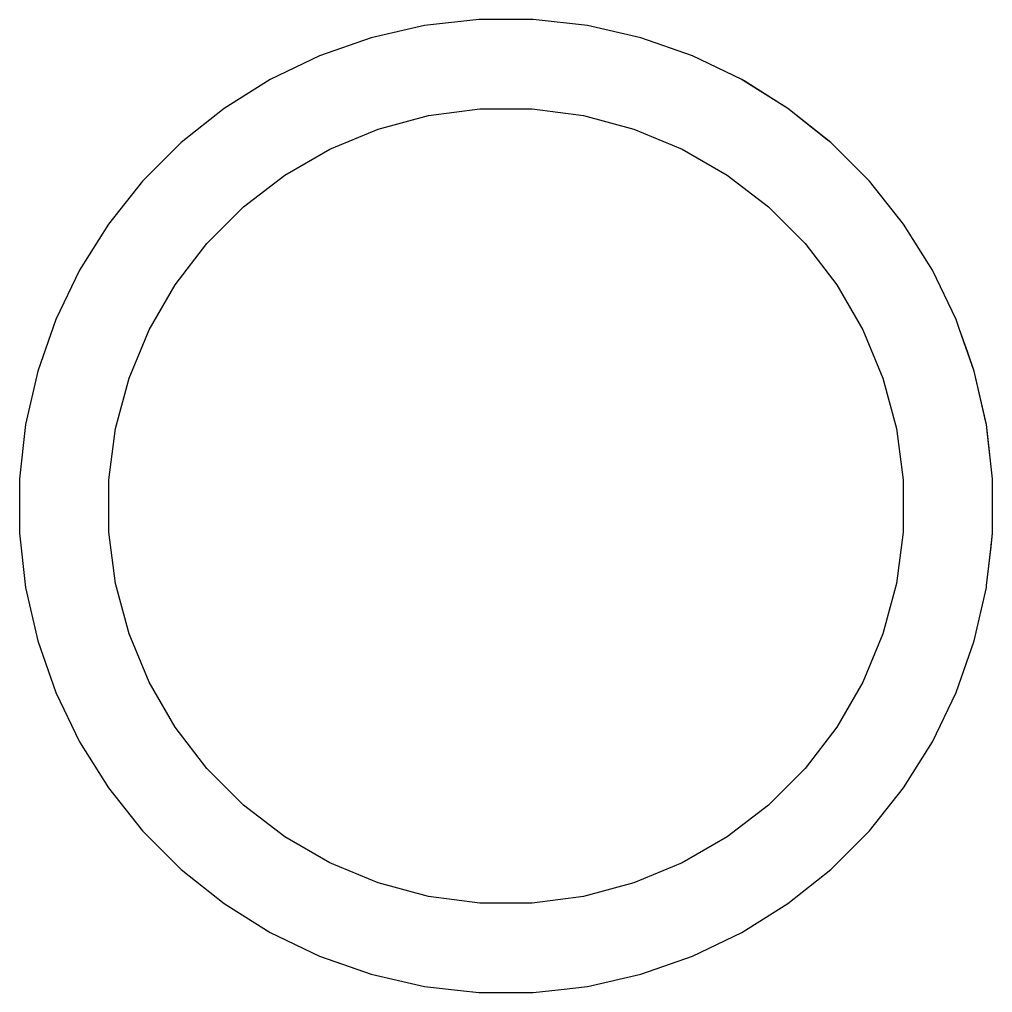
# Model space of a CAD drawing. Header units: inches. Extents: x 6.57 to 9.79, y -8.72 to -3.17.
# Drawn here: x 6.8508 to 7.0673, y -8.0409 to -7.8243 of the extents above; entities that cross this region are included whole.
import ezdxf

# ---------------------------------------------------------------- set-up
doc = ezdxf.new("R2010")
doc.units = ezdxf.units.IN
doc.header["$MEASUREMENT"] = 0
doc.layers.add('F.Cu', color=13, linetype='CONTINUOUS', true_color=0xc83434)

msp = doc.modelspace()

# ---------------------------------------------------------------- linework, layer by layer
at = {"layer": 'F.Cu', "linetype": 'CONTINUOUS'}
for p, q in [((6.95297, -7.82433), (6.94089, -7.82569)), ((6.95297, -7.82433), (6.94089, -7.82569)), ((6.95297, -7.82433), (6.94089, -7.82569)), ((6.95297, -7.82433), (6.94089, -7.82569)), ((6.96513, -7.82433), (6.95297, -7.82433)), ((6.95297, -7.82433), (6.95297, -7.82433)), ((6.96513, -7.82433), (6.95297, -7.82433)), ((6.95297, -7.82433), (6.95297, -7.82433)), ((6.96513, -7.82433), (6.95297, -7.82433)), ((6.95297, -7.82433), (6.95297, -7.82433)), ((6.96513, -7.82433), (6.95297, -7.82433)), ((6.95297, -7.82433), (6.95297, -7.82433)), ((6.97722, -7.82569), (6.96513, -7.82433)), ((6.96513, -7.82433), (6.96513, -7.82433)), ((6.97722, -7.82569), (6.96513, -7.82433)), ((6.96513, -7.82433), (6.96513, -7.82433)), ((6.97722, -7.82569), (6.96513, -7.82433)), ((6.96513, -7.82433), (6.96513, -7.82433)), ((6.97722, -7.82569), (6.96513, -7.82433)), ((6.96513, -7.82433), (6.96513, -7.82433)), ((6.94088, -7.82569), (6.92903, -7.82839)), ((6.94088, -7.82569), (6.92903, -7.82839)), ((6.94088, -7.82569), (6.92903, -7.82839)), ((6.94088, -7.82569), (6.92903, -7.82839)), ((6.94089, -7.82569), (6.94088, -7.82569)), ((6.94089, -7.82569), (6.94088, -7.82569)), ((6.94089, -7.82569), (6.94088, -7.82569)), ((6.94089, -7.82569), (6.94088, -7.82569)), ((6.98908, -7.82839), (6.97722, -7.82569)), ((6.97722, -7.82569), (6.97722, -7.82569)), ((6.98908, -7.82839), (6.97722, -7.82569)), ((6.97722, -7.82569), (6.97722, -7.82569)), ((6.98908, -7.82839), (6.97722, -7.82569)), ((6.97722, -7.82569), (6.97722, -7.82569)), ((6.98908, -7.82839), (6.97722, -7.82569)), ((6.97722, -7.82569), (6.97722, -7.82569)), ((6.92903, -7.82839), (6.91755, -7.83241)), ((6.92903, -7.82839), (6.91755, -7.83241)), ((6.92903, -7.82839), (6.91755, -7.83241)), ((6.92903, -7.82839), (6.91755, -7.83241)), ((6.92903, -7.82839), (6.92903, -7.82839)), ((6.92903, -7.82839), (6.92903, -7.82839)), ((6.92903, -7.82839), (6.92903, -7.82839)), ((6.92903, -7.82839), (6.92903, -7.82839)), ((7.00056, -7.83241), (6.98908, -7.82839)), ((6.98908, -7.82839), (6.98908, -7.82839)), ((7.00056, -7.83241), (6.98908, -7.82839)), ((6.98908, -7.82839), (6.98908, -7.82839)), ((7.00056, -7.83241), (6.98908, -7.82839)), ((6.98908, -7.82839), (6.98908, -7.82839)), ((7.00056, -7.83241), (6.98908, -7.82839)), ((6.98908, -7.82839), (6.98908, -7.82839)), ((6.91755, -7.83241), (6.90659, -7.83769)), ((6.91755, -7.83241), (6.90659, -7.83769)), ((6.91755, -7.83241), (6.90659, -7.83769)), ((6.91755, -7.83241), (6.90659, -7.83769)), ((6.91755, -7.83241), (6.91755, -7.83241)), ((6.91755, -7.83241), (6.91755, -7.83241)), ((6.91755, -7.83241), (6.91755, -7.83241)), ((6.91755, -7.83241), (6.91755, -7.83241)), ((7.01152, -7.83769), (7.00056, -7.83241)), ((7.00056, -7.83241), (7.00056, -7.83241)), ((7.01152, -7.83769), (7.00056, -7.83241)), ((7.00056, -7.83241), (7.00056, -7.83241)), ((7.01152, -7.83769), (7.00056, -7.83241)), ((7.00056, -7.83241), (7.00056, -7.83241)), ((7.01152, -7.83769), (7.00056, -7.83241)), ((7.00056, -7.83241), (7.00056, -7.83241)), ((6.90659, -7.83769), (6.89629, -7.84416)), ((6.90659, -7.83769), (6.89629, -7.84416)), ((6.90659, -7.83769), (6.89629, -7.84416)), ((6.90659, -7.83769), (6.89629, -7.84416)), ((7.01205, -7.83802), (7.01152, -7.83769)), ((7.02181, -7.84416), (7.01152, -7.83769)), ((7.01152, -7.83769), (7.01152, -7.83769)), ((7.02181, -7.84416), (7.01152, -7.83769)), ((7.01152, -7.83769), (7.01152, -7.83769)), ((7.01187, -7.83791), (7.01152, -7.83769)), ((7.02181, -7.84416), (7.01187, -7.83791)), ((7.02181, -7.84416), (7.01205, -7.83802)), ((6.89629, -7.84416), (6.88678, -7.85174)), ((6.89629, -7.84416), (6.88678, -7.85174)), ((6.89629, -7.84416), (6.88678, -7.85174)), ((6.89629, -7.84416), (6.88678, -7.85174)), ((6.94177, -7.84573), (6.95326, -7.84422)), ((6.94177, -7.84573), (6.95326, -7.84422)), ((6.94177, -7.84573), (6.95326, -7.84422)), ((6.94177, -7.84573), (6.95326, -7.84422)), ((6.95326, -7.84422), (6.96485, -7.84422)), ((6.95326, -7.84422), (6.96485, -7.84422)), ((6.95326, -7.84422), (6.96485, -7.84422)), ((6.95326, -7.84422), (6.96485, -7.84422)), ((6.96485, -7.84422), (6.97633, -7.84573)), ((6.96485, -7.84422), (6.97633, -7.84573)), ((6.96485, -7.84422), (6.97633, -7.84573)), ((6.96485, -7.84422), (6.97633, -7.84573)), ((7.0255, -7.8471), (7.02181, -7.84416)), ((7.02474, -7.84649), (7.02181, -7.84416)), ((7.03132, -7.85174), (7.02181, -7.84416)), ((7.03132, -7.85174), (7.02181, -7.84416)), ((6.93058, -7.84873), (6.94177, -7.84573)), ((6.93058, -7.84873), (6.94177, -7.84573)), ((6.93058, -7.84873), (6.94177, -7.84573)), ((6.93058, -7.84873), (6.94177, -7.84573)), ((6.97633, -7.84573), (6.98753, -7.84873)), ((6.97633, -7.84573), (6.98753, -7.84873)), ((6.97633, -7.84573), (6.98753, -7.84873)), ((6.97633, -7.84573), (6.98753, -7.84873)), ((7.03054, -7.85112), (7.02474, -7.84649)), ((7.0305, -7.85109), (7.0255, -7.8471)), ((6.91987, -7.85317), (6.93058, -7.84873)), ((6.91987, -7.85317), (6.93058, -7.84873)), ((6.91987, -7.85317), (6.93058, -7.84873)), ((6.91987, -7.85317), (6.93058, -7.84873)), ((6.98753, -7.84873), (6.99823, -7.85317)), ((6.98753, -7.84873), (6.99823, -7.85317)), ((6.98753, -7.84873), (6.99823, -7.85317)), ((6.98753, -7.84873), (6.99823, -7.85317)), ((6.88678, -7.85174), (6.87818, -7.86034)), ((6.88678, -7.85174), (6.87818, -7.86034)), ((6.88678, -7.85174), (6.87818, -7.86034)), ((6.88678, -7.85174), (6.87818, -7.86034)), ((7.03132, -7.85174), (7.0305, -7.85109)), ((7.03132, -7.85174), (7.03054, -7.85112)), ((7.03992, -7.86034), (7.03132, -7.85174)), ((7.03992, -7.86034), (7.03132, -7.85174)), ((7.03992, -7.86034), (7.03132, -7.85174)), ((7.03992, -7.86034), (7.03132, -7.85174)), ((6.90984, -7.85896), (6.91987, -7.85317)), ((6.90984, -7.85896), (6.91987, -7.85317)), ((6.90984, -7.85896), (6.91987, -7.85317)), ((6.90984, -7.85896), (6.91987, -7.85317)), ((6.99823, -7.85317), (7.00827, -7.85896)), ((6.99823, -7.85317), (7.00827, -7.85896)), ((6.99823, -7.85317), (7.00827, -7.85896)), ((6.99823, -7.85317), (7.00827, -7.85896)), ((6.90065, -7.86601), (6.90984, -7.85896)), ((6.90065, -7.86601), (6.90984, -7.85896)), ((6.90065, -7.86601), (6.90984, -7.85896)), ((6.90065, -7.86601), (6.90984, -7.85896)), ((7.00827, -7.85896), (7.01746, -7.86601)), ((7.00827, -7.85896), (7.01746, -7.86601)), ((7.00827, -7.85896), (7.01746, -7.86601)), ((7.00827, -7.85896), (7.01746, -7.86601)), ((6.87818, -7.86034), (6.8706, -7.86985)), ((6.87818, -7.86034), (6.8706, -7.86985)), ((6.87818, -7.86034), (6.8706, -7.86985)), ((6.87818, -7.86034), (6.8706, -7.86985)), ((7.04751, -7.86985), (7.03992, -7.86034)), ((7.04751, -7.86985), (7.03992, -7.86034)), ((7.04751, -7.86985), (7.03992, -7.86034)), ((7.04751, -7.86985), (7.03992, -7.86034)), ((6.89245, -7.87421), (6.90065, -7.86601)), ((6.89245, -7.87421), (6.90065, -7.86601)), ((6.89245, -7.87421), (6.90065, -7.86601)), ((6.89245, -7.87421), (6.90065, -7.86601)), ((7.01746, -7.86601), (7.02565, -7.87421)), ((7.01746, -7.86601), (7.02565, -7.87421)), ((7.01746, -7.86601), (7.02565, -7.87421)), ((7.01746, -7.86601), (7.02565, -7.87421)), ((6.8706, -7.86985), (6.86413, -7.88015)), ((6.8706, -7.86985), (6.86413, -7.88015)), ((6.8706, -7.86985), (6.86413, -7.88015)), ((6.8706, -7.86985), (6.86413, -7.88015)), ((7.05398, -7.88015), (7.04751, -7.86985)), ((7.05398, -7.88015), (7.04751, -7.86985)), ((7.05398, -7.88015), (7.04751, -7.86985)), ((7.05398, -7.88015), (7.04751, -7.86985)), ((6.8854, -7.8834), (6.89245, -7.87421)), ((6.8854, -7.8834), (6.89245, -7.87421)), ((6.8854, -7.8834), (6.89245, -7.87421)), ((6.8854, -7.8834), (6.89245, -7.87421)), ((7.02565, -7.87421), (7.03271, -7.8834)), ((7.02565, -7.87421), (7.03271, -7.8834)), ((7.02565, -7.87421), (7.03271, -7.8834)), ((7.02565, -7.87421), (7.03271, -7.8834)), ((6.86413, -7.88015), (6.85885, -7.89111)), ((6.86413, -7.88015), (6.85885, -7.89111)), ((6.86413, -7.88015), (6.85885, -7.89111)), ((6.86413, -7.88015), (6.85885, -7.89111)), ((7.05925, -7.89111), (7.05398, -7.88015)), ((7.05925, -7.89111), (7.05398, -7.88015)), ((7.05925, -7.89111), (7.05398, -7.88015)), ((7.05925, -7.89111), (7.05398, -7.88015)), ((6.8796, -7.89343), (6.8854, -7.8834)), ((6.8796, -7.89343), (6.8854, -7.8834)), ((6.8796, -7.89343), (6.8854, -7.8834)), ((6.8796, -7.89343), (6.8854, -7.8834)), ((7.03271, -7.8834), (7.0385, -7.89343)), ((7.03271, -7.8834), (7.0385, -7.89343)), ((7.03271, -7.8834), (7.0385, -7.89343)), ((7.03271, -7.8834), (7.0385, -7.89343)), ((6.85885, -7.89111), (6.85483, -7.90259)), ((6.85885, -7.89111), (6.85483, -7.90259)), ((6.85885, -7.89111), (6.85483, -7.90259)), ((6.85885, -7.89111), (6.85483, -7.90259)), ((6.85885, -7.89111), (6.85885, -7.89111)), ((6.85885, -7.89111), (6.85885, -7.89111)), ((6.85885, -7.89111), (6.85885, -7.89111)), ((6.85885, -7.89111), (6.85885, -7.89111)), ((7.06002, -7.8933), (7.05925, -7.89111)), ((7.06002, -7.8933), (7.05925, -7.89111)), ((7.06002, -7.8933), (7.05925, -7.89111)), ((7.06002, -7.8933), (7.05925, -7.89111)), ((6.87517, -7.90414), (6.8796, -7.89343)), ((6.87517, -7.90414), (6.8796, -7.89343)), ((6.87517, -7.90414), (6.8796, -7.89343)), ((6.87517, -7.90414), (6.8796, -7.89343)), ((7.0385, -7.89343), (7.04293, -7.90414)), ((7.0385, -7.89343), (7.04293, -7.90414)), ((7.0385, -7.89343), (7.04293, -7.90414)), ((7.0385, -7.89343), (7.04293, -7.90414)), ((7.06327, -7.90259), (7.06002, -7.8933)), ((7.06183, -7.89846), (7.06002, -7.8933)), ((7.06327, -7.90259), (7.06002, -7.8933)), ((7.06327, -7.90259), (7.06002, -7.8933)), ((7.06327, -7.90259), (7.06183, -7.89846)), ((6.85483, -7.90259), (6.85213, -7.91445)), ((6.85483, -7.90259), (6.85213, -7.91445)), ((6.85483, -7.90259), (6.85213, -7.91445)), ((6.85483, -7.90259), (6.85213, -7.91445)), ((6.85483, -7.90259), (6.85483, -7.90259)), ((6.85483, -7.90259), (6.85483, -7.90259)), ((6.85483, -7.90259), (6.85483, -7.90259)), ((6.85483, -7.90259), (6.85483, -7.90259)), ((7.06598, -7.91445), (7.06327, -7.90259)), ((7.06327, -7.90259), (7.06327, -7.90259)), ((7.06587, -7.91396), (7.06327, -7.90259)), ((7.06598, -7.91445), (7.06327, -7.90259)), ((7.06327, -7.90259), (7.06327, -7.90259)), ((7.06598, -7.91445), (7.06327, -7.90259)), ((7.06327, -7.90259), (7.06327, -7.90259)), ((6.87217, -7.91533), (6.87517, -7.90414)), ((6.87217, -7.91533), (6.87517, -7.90414)), ((6.87217, -7.91533), (6.87517, -7.90414)), ((6.87217, -7.91533), (6.87517, -7.90414)), ((7.04293, -7.90414), (7.04593, -7.91533)), ((7.04293, -7.90414), (7.04593, -7.91533)), ((7.04293, -7.90414), (7.04593, -7.91533)), ((7.04293, -7.90414), (7.04593, -7.91533)), ((6.85213, -7.91445), (6.85076, -7.92653)), ((6.85213, -7.91445), (6.85076, -7.92653)), ((6.85213, -7.91445), (6.85076, -7.92653)), ((6.85213, -7.91445), (6.85076, -7.92653)), ((6.85213, -7.91445), (6.85213, -7.91445)), ((6.85213, -7.91445), (6.85213, -7.91445)), ((6.85213, -7.91445), (6.85213, -7.91445)), ((6.85213, -7.91445), (6.85213, -7.91445)), ((6.87066, -7.92682), (6.87217, -7.91533)), ((6.87066, -7.92682), (6.87217, -7.91533)), ((6.87066, -7.92682), (6.87217, -7.91533)), ((6.87066, -7.92682), (6.87217, -7.91533)), ((7.04593, -7.91533), (7.04745, -7.92682)), ((7.04593, -7.91533), (7.04745, -7.92682)), ((7.04593, -7.91533), (7.04745, -7.92682)), ((7.04593, -7.91533), (7.04745, -7.92682)), ((7.06598, -7.91445), (7.06587, -7.91396)), ((7.06622, -7.91663), (7.06598, -7.91445)), ((7.06598, -7.91445), (7.06598, -7.91445)), ((7.06622, -7.91663), (7.06598, -7.91445)), ((7.06598, -7.91445), (7.06598, -7.91445)), ((7.06622, -7.91663), (7.06598, -7.91445)), ((7.06598, -7.91445), (7.06598, -7.91445)), ((7.06621, -7.91649), (7.06598, -7.91445)), ((7.06598, -7.91445), (7.06598, -7.91445)), ((7.06734, -7.92653), (7.06621, -7.91649)), ((7.06734, -7.92653), (7.06622, -7.91663)), ((7.06734, -7.92653), (7.06622, -7.91663)), ((7.06734, -7.92653), (7.06622, -7.91663)), ((6.85076, -7.92653), (6.85076, -7.93869)), ((6.85076, -7.92653), (6.85076, -7.93869)), ((6.85076, -7.92653), (6.85076, -7.93869)), ((6.85076, -7.92653), (6.85076, -7.93869)), ((7.06734, -7.93869), (7.06734, -7.92653)), ((7.06734, -7.93869), (7.06734, -7.92653)), ((7.06734, -7.93869), (7.06734, -7.92653)), ((7.06734, -7.93869), (7.06734, -7.92653)), ((6.87066, -7.93841), (6.87066, -7.92682)), ((6.87066, -7.93841), (6.87066, -7.92682)), ((6.87066, -7.93841), (6.87066, -7.92682)), ((6.87066, -7.93841), (6.87066, -7.92682)), ((7.04745, -7.92682), (7.04745, -7.93841)), ((7.04745, -7.92682), (7.04745, -7.93841)), ((7.04745, -7.92682), (7.04745, -7.93841)), ((7.04745, -7.92682), (7.04745, -7.93841)), ((6.85076, -7.93869), (6.85213, -7.95078)), ((6.85076, -7.93869), (6.85213, -7.95078)), ((6.85076, -7.93869), (6.85213, -7.95078)), ((6.85076, -7.93869), (6.85213, -7.95078)), ((6.87217, -7.94989), (6.87066, -7.93841)), ((6.87217, -7.94989), (6.87066, -7.93841)), ((6.87217, -7.94989), (6.87066, -7.93841)), ((6.87217, -7.94989), (6.87066, -7.93841)), ((7.04745, -7.93841), (7.04593, -7.94989)), ((7.04745, -7.93841), (7.04593, -7.94989)), ((7.04745, -7.93841), (7.04593, -7.94989)), ((7.04745, -7.93841), (7.04593, -7.94989)), ((7.06695, -7.94212), (7.06734, -7.93869)), ((7.067, -7.94167), (7.06734, -7.93869)), ((7.067, -7.94167), (7.06734, -7.93869)), ((7.06702, -7.94156), (7.06734, -7.93869)), ((7.06603, -7.95028), (7.06702, -7.94156)), ((7.06603, -7.95028), (7.067, -7.94167)), ((7.06603, -7.95028), (7.067, -7.94167)), ((7.06603, -7.95028), (7.06695, -7.94212)), ((6.87517, -7.96109), (6.87217, -7.94989)), ((6.87517, -7.96109), (6.87217, -7.94989)), ((6.87517, -7.96109), (6.87217, -7.94989)), ((6.87517, -7.96109), (6.87217, -7.94989)), ((7.04593, -7.94989), (7.04293, -7.96109)), ((7.04593, -7.94989), (7.04293, -7.96109)), ((7.04593, -7.94989), (7.04293, -7.96109)), ((7.04593, -7.94989), (7.04293, -7.96109)), ((7.06598, -7.95078), (7.06603, -7.95028)), ((7.06598, -7.95078), (7.06603, -7.95028)), ((7.06598, -7.95078), (7.06603, -7.95028)), ((7.06598, -7.95078), (7.06603, -7.95028)), ((6.85213, -7.95078), (6.85213, -7.95078)), ((6.85213, -7.95078), (6.85483, -7.96264)), ((6.85213, -7.95078), (6.85213, -7.95078)), ((6.85213, -7.95078), (6.85483, -7.96264)), ((6.85213, -7.95078), (6.85213, -7.95078)), ((6.85213, -7.95078), (6.85483, -7.96264)), ((6.85213, -7.95078), (6.85213, -7.95078)), ((6.85213, -7.95078), (6.85483, -7.96264)), ((7.06327, -7.96264), (7.06598, -7.95078)), ((7.06327, -7.96264), (7.06598, -7.95078)), ((7.06327, -7.96264), (7.06598, -7.95078)), ((7.06327, -7.96264), (7.06598, -7.95078)), ((6.8796, -7.97179), (6.87517, -7.96109)), ((6.8796, -7.97179), (6.87517, -7.96109)), ((6.8796, -7.97179), (6.87517, -7.96109)), ((6.8796, -7.97179), (6.87517, -7.96109)), ((7.04293, -7.96109), (7.0385, -7.97179)), ((7.04293, -7.96109), (7.0385, -7.97179)), ((7.04293, -7.96109), (7.0385, -7.97179)), ((7.04293, -7.96109), (7.0385, -7.97179)), ((6.85483, -7.96264), (6.85483, -7.96264)), ((6.85483, -7.96264), (6.85885, -7.97412)), ((6.85483, -7.96264), (6.85483, -7.96264)), ((6.85483, -7.96264), (6.85885, -7.97412)), ((6.85483, -7.96264), (6.85483, -7.96264)), ((6.85483, -7.96264), (6.85885, -7.97412)), ((6.85483, -7.96264), (6.85483, -7.96264)), ((6.85483, -7.96264), (6.85885, -7.97412)), ((7.05925, -7.97412), (7.06327, -7.96264)), ((7.05925, -7.97412), (7.06327, -7.96264)), ((7.05925, -7.97412), (7.06327, -7.96264)), ((7.05925, -7.97412), (7.06327, -7.96264)), ((6.8854, -7.98183), (6.8796, -7.97179)), ((6.8854, -7.98183), (6.8796, -7.97179)), ((6.8854, -7.98183), (6.8796, -7.97179)), ((6.8854, -7.98183), (6.8796, -7.97179)), ((7.0385, -7.97179), (7.03271, -7.98183)), ((7.0385, -7.97179), (7.03271, -7.98183)), ((7.0385, -7.97179), (7.03271, -7.98183)), ((7.0385, -7.97179), (7.03271, -7.98183)), ((6.85885, -7.97412), (6.85885, -7.97412)), ((6.85885, -7.97412), (6.86413, -7.98508)), ((6.85885, -7.97412), (6.85885, -7.97412)), ((6.85885, -7.97412), (6.86413, -7.98508)), ((6.85885, -7.97412), (6.85885, -7.97412)), ((6.85885, -7.97412), (6.86413, -7.98508)), ((6.85885, -7.97412), (6.85885, -7.97412)), ((6.85885, -7.97412), (6.86413, -7.98508)), ((7.05398, -7.98508), (7.05925, -7.97412)), ((7.05398, -7.98508), (7.05925, -7.97412)), ((7.05398, -7.98508), (7.05925, -7.97412)), ((7.05398, -7.98508), (7.05925, -7.97412)), ((6.89245, -7.99102), (6.8854, -7.98183)), ((6.89245, -7.99102), (6.8854, -7.98183)), ((6.89245, -7.99102), (6.8854, -7.98183)), ((6.89245, -7.99102), (6.8854, -7.98183)), ((7.03271, -7.98183), (7.02565, -7.99102)), ((7.03271, -7.98183), (7.02565, -7.99102)), ((7.03271, -7.98183), (7.02565, -7.99102)), ((7.03271, -7.98183), (7.02565, -7.99102)), ((6.86413, -7.98508), (6.86413, -7.98508)), ((6.86413, -7.98508), (6.8706, -7.99537)), ((6.86413, -7.98508), (6.86413, -7.98508)), ((6.86413, -7.98508), (6.8706, -7.99537)), ((6.86413, -7.98508), (6.86413, -7.98508)), ((6.86413, -7.98508), (6.8706, -7.99537)), ((6.86413, -7.98508), (6.86413, -7.98508)), ((6.86413, -7.98508), (6.8706, -7.99537)), ((7.04751, -7.99537), (7.05398, -7.98508)), ((7.04751, -7.99537), (7.05398, -7.98508)), ((7.04751, -7.99537), (7.05398, -7.98508)), ((7.04751, -7.99537), (7.05398, -7.98508)), ((6.90065, -7.99921), (6.89245, -7.99102)), ((6.90065, -7.99921), (6.89245, -7.99102)), ((6.90065, -7.99921), (6.89245, -7.99102)), ((6.90065, -7.99921), (6.89245, -7.99102)), ((7.02565, -7.99102), (7.01746, -7.99921)), ((7.02565, -7.99102), (7.01746, -7.99921)), ((7.02565, -7.99102), (7.01746, -7.99921)), ((7.02565, -7.99102), (7.01746, -7.99921)), ((6.8706, -7.99537), (6.87818, -8.00488)), ((6.8706, -7.99537), (6.87818, -8.00488)), ((6.8706, -7.99537), (6.87818, -8.00488)), ((6.8706, -7.99537), (6.87818, -8.00488)), ((7.03992, -8.00488), (7.04751, -7.99537)), ((7.03992, -8.00488), (7.04751, -7.99537)), ((7.03992, -8.00488), (7.04751, -7.99537)), ((7.03992, -8.00488), (7.04751, -7.99537)), ((6.90984, -8.00627), (6.90065, -7.99921)), ((6.90984, -8.00627), (6.90065, -7.99921)), ((6.90984, -8.00627), (6.90065, -7.99921)), ((6.90984, -8.00627), (6.90065, -7.99921)), ((7.01746, -7.99921), (7.00827, -8.00627)), ((7.01746, -7.99921), (7.00827, -8.00627)), ((7.01746, -7.99921), (7.00827, -8.00627)), ((7.01746, -7.99921), (7.00827, -8.00627)), ((6.87818, -8.00488), (6.88678, -8.01348)), ((6.87818, -8.00488), (6.88678, -8.01348)), ((6.87818, -8.00488), (6.88678, -8.01348)), ((6.87818, -8.00488), (6.88678, -8.01348)), ((6.91987, -8.01206), (6.90984, -8.00627)), ((6.91987, -8.01206), (6.90984, -8.00627)), ((6.91987, -8.01206), (6.90984, -8.00627)), ((6.91987, -8.01206), (6.90984, -8.00627)), ((7.00827, -8.00627), (6.99823, -8.01206)), ((7.00827, -8.00627), (6.99823, -8.01206)), ((7.00827, -8.00627), (6.99823, -8.01206)), ((7.00827, -8.00627), (6.99823, -8.01206)), ((7.03132, -8.01348), (7.03992, -8.00488)), ((7.03132, -8.01348), (7.03992, -8.00488)), ((7.03132, -8.01348), (7.03992, -8.00488)), ((7.03132, -8.01348), (7.03992, -8.00488)), ((6.93058, -8.01649), (6.91987, -8.01206)), ((6.93058, -8.01649), (6.91987, -8.01206)), ((6.93058, -8.01649), (6.91987, -8.01206)), ((6.93058, -8.01649), (6.91987, -8.01206)), ((6.99823, -8.01206), (6.98753, -8.01649)), ((6.99823, -8.01206), (6.98753, -8.01649)), ((6.99823, -8.01206), (6.98753, -8.01649)), ((6.99823, -8.01206), (6.98753, -8.01649)), ((6.88678, -8.01348), (6.89629, -8.02107)), ((6.88678, -8.01348), (6.89629, -8.02107)), ((6.88678, -8.01348), (6.89629, -8.02107)), ((6.88678, -8.01348), (6.89629, -8.02107)), ((7.02181, -8.02107), (7.03132, -8.01348)), ((7.02181, -8.02107), (7.03132, -8.01348)), ((7.02181, -8.02107), (7.03132, -8.01348)), ((7.02181, -8.02107), (7.03132, -8.01348)), ((6.94177, -8.01949), (6.93058, -8.01649)), ((6.94177, -8.01949), (6.93058, -8.01649)), ((6.94177, -8.01949), (6.93058, -8.01649)), ((6.94177, -8.01949), (6.93058, -8.01649)), ((6.98753, -8.01649), (6.97633, -8.01949)), ((6.98753, -8.01649), (6.97633, -8.01949)), ((6.98753, -8.01649), (6.97633, -8.01949)), ((6.98753, -8.01649), (6.97633, -8.01949)), ((6.95326, -8.02101), (6.94177, -8.01949)), ((6.95326, -8.02101), (6.94177, -8.01949)), ((6.95326, -8.02101), (6.94177, -8.01949)), ((6.95326, -8.02101), (6.94177, -8.01949)), ((6.97633, -8.01949), (6.96485, -8.02101)), ((6.97633, -8.01949), (6.96485, -8.02101)), ((6.97633, -8.01949), (6.96485, -8.02101)), ((6.97633, -8.01949), (6.96485, -8.02101)), ((6.89629, -8.02107), (6.90659, -8.02754)), ((6.89629, -8.02107), (6.90659, -8.02754)), ((6.89629, -8.02107), (6.90659, -8.02754)), ((6.89629, -8.02107), (6.90659, -8.02754)), ((6.96485, -8.02101), (6.95326, -8.02101)), ((6.96485, -8.02101), (6.95326, -8.02101)), ((6.96485, -8.02101), (6.95326, -8.02101)), ((6.96485, -8.02101), (6.95326, -8.02101)), ((7.01152, -8.02754), (7.02181, -8.02107)), ((7.01152, -8.02754), (7.02181, -8.02107)), ((7.01152, -8.02754), (7.02181, -8.02107)), ((7.01152, -8.02754), (7.02181, -8.02107)), ((6.90659, -8.02754), (6.91755, -8.03281)), ((6.90659, -8.02754), (6.91755, -8.03281)), ((6.90659, -8.02754), (6.91755, -8.03281)), ((6.90659, -8.02754), (6.91755, -8.03281)), ((7.00056, -8.03281), (7.01152, -8.02754)), ((7.00056, -8.03281), (7.01152, -8.02754)), ((7.00056, -8.03281), (7.01152, -8.02754)), ((7.00056, -8.03281), (7.01152, -8.02754)), ((6.91755, -8.03281), (6.92137, -8.03415)), ((6.91755, -8.03281), (6.91755, -8.03281)), ((6.91755, -8.03281), (6.92903, -8.03683)), ((6.91755, -8.03281), (6.91755, -8.03281)), ((6.91755, -8.03281), (6.92903, -8.03683)), ((6.91755, -8.03281), (6.91755, -8.03281)), ((6.91755, -8.03281), (6.92903, -8.03683)), ((6.92137, -8.03415), (6.92903, -8.03683)), ((6.98908, -8.03683), (7.00056, -8.03281)), ((6.98908, -8.03683), (7.00056, -8.03281)), ((6.98908, -8.03683), (7.00056, -8.03281)), ((6.98908, -8.03683), (7.00056, -8.03281)), ((6.92903, -8.03683), (6.92903, -8.03683)), ((6.92903, -8.03683), (6.94088, -8.03954)), ((6.92903, -8.03683), (6.92903, -8.03683)), ((6.92903, -8.03683), (6.94088, -8.03954)), ((6.92903, -8.03683), (6.92903, -8.03683)), ((6.92903, -8.03683), (6.94088, -8.03954)), ((6.92903, -8.03683), (6.92903, -8.03683)), ((6.92903, -8.03683), (6.94088, -8.03954)), ((6.97722, -8.03954), (6.98908, -8.03683)), ((6.97722, -8.03954), (6.98908, -8.03683)), ((6.97722, -8.03954), (6.98908, -8.03683)), ((6.97722, -8.03954), (6.98908, -8.03683)), ((6.94088, -8.03954), (6.94088, -8.03954)), ((6.94088, -8.03954), (6.94089, -8.03954)), ((6.94088, -8.03954), (6.94088, -8.03954)), ((6.94088, -8.03954), (6.94089, -8.03954)), ((6.94088, -8.03954), (6.94088, -8.03954)), ((6.94088, -8.03954), (6.94089, -8.03954)), ((6.94088, -8.03954), (6.94088, -8.03954)), ((6.94088, -8.03954), (6.94089, -8.03954)), ((6.94089, -8.03954), (6.94894, -8.04045)), ((6.94089, -8.03954), (6.94894, -8.04045)), ((6.94089, -8.03954), (6.94894, -8.04045)), ((6.94089, -8.03954), (6.94894, -8.04045)), ((6.94894, -8.04045), (6.95297, -8.0409)), ((6.94894, -8.04045), (6.95297, -8.0409)), ((6.94894, -8.04045), (6.95297, -8.0409)), ((6.94894, -8.04045), (6.95297, -8.0409)), ((6.95297, -8.0409), (6.95297, -8.0409)), ((6.95297, -8.0409), (6.95297, -8.0409)), ((6.95297, -8.0409), (6.96513, -8.0409)), ((6.95297, -8.0409), (6.95297, -8.0409)), ((6.95297, -8.0409), (6.95297, -8.0409)), ((6.95297, -8.0409), (6.96513, -8.0409)), ((6.95297, -8.0409), (6.95297, -8.0409)), ((6.95297, -8.0409), (6.95297, -8.0409)), ((6.95297, -8.0409), (6.96513, -8.0409)), ((6.95297, -8.0409), (6.95297, -8.0409)), ((6.95297, -8.0409), (6.95297, -8.0409)), ((6.95297, -8.0409), (6.96513, -8.0409)), ((6.96513, -8.0409), (6.97131, -8.0402)), ((6.96513, -8.0409), (6.97131, -8.0402)), ((6.96513, -8.0409), (6.97131, -8.0402)), ((6.96513, -8.0409), (6.97131, -8.0402)), ((6.96513, -8.0409), (6.96513, -8.0409)), ((6.96513, -8.0409), (6.96513, -8.0409)), ((6.96513, -8.0409), (6.96513, -8.0409)), ((6.96513, -8.0409), (6.96513, -8.0409)), ((6.97131, -8.0402), (6.97722, -8.03954)), ((6.97131, -8.0402), (6.97722, -8.03954)), ((6.97131, -8.0402), (6.97722, -8.03954)), ((6.97131, -8.0402), (6.97722, -8.03954)), ((6.97722, -8.03954), (6.97722, -8.03954)), ((6.97722, -8.03954), (6.97722, -8.03954)), ((6.97722, -8.03954), (6.97722, -8.03954)), ((6.97722, -8.03954), (6.97722, -8.03954)), ((6.97722, -8.03954), (6.97722, -8.03954)), ((6.97722, -8.03954), (6.97722, -8.03954)), ((6.97722, -8.03954), (6.97722, -8.03954)), ((6.97722, -8.03954), (6.97722, -8.03954))]:
    msp.add_line(p, q, dxfattribs=at)

doc.saveas('drawing.dxf')
